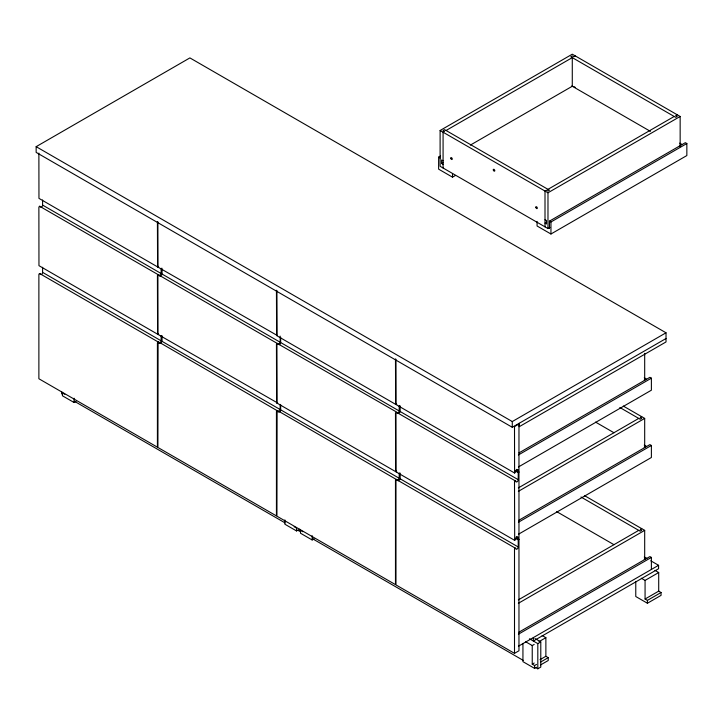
<?xml version="1.0" encoding="UTF-8"?>
<svg xmlns="http://www.w3.org/2000/svg" width="723" height="723" viewBox="0 0 723 723"><rect width="100%" height="100%" fill="white"/><g stroke="black" fill="none" stroke-linecap="round" stroke-linejoin="round"><path stroke-width="1.08" d="M158.473 266.398L157.596 266.904L38.961 198.382L38.879 153.095M158.473 333.692L157.596 334.198L38.961 265.666L38.879 207.23L39.494 206.154L40.099 206.344M396.529 403.841L395.653 404.347L277.017 335.824L276.936 290.538M396.529 471.134L395.653 471.64L277.017 403.109L276.936 344.672L277.56 343.597L278.174 343.958A1.753 1.012 -60 0 0 278.346 344.582M158.689 267.031L157.912 266.787L157.912 221.816M158.689 334.324L157.912 334.08L157.912 275.951L158.527 274.876L159.123 275.065M277.225 335.463L158.093 267.194M277.225 402.756L158.093 334.487M277.722 403.045L277.117 403.208M396.746 404.473L395.969 404.229L395.969 359.259M396.746 471.767L395.969 471.523L395.969 413.393L396.43 412.435L397.189 412.508M666.019 338.518L512.273 427.284L36.15 152.399L36.15 146.67L189.896 57.903L666.019 332.788L666.019 341.952L519.213 426.715L519.213 423.271M549.923 227.447L547.98 228.567L440.108 166.29L440.108 130.492L572.282 54.189L680.153 116.466L680.153 146.661M446.064 130.492L572.282 57.623L572.282 86.254L470.339 145.115M575.255 55.906L573.773 56.765L572.282 55.906L570.799 56.765L675.689 117.325L677.18 116.466L675.689 115.608L677.18 114.749M455.445 175.472L452.508 177.171L438.626 169.155L438.626 157.126L440.578 155.996M443.082 160.849L441.599 159.991L441.599 163.425L443.082 162.567M64.79 394.288L62.44 392.923L62.44 395.788L74.089 402.521L76.042 401.392M547.98 189.336L674.207 116.466M440.108 130.492L547.98 192.77L680.153 116.466M546.498 222.268L545.006 223.127L546.498 223.985L546.498 220.551L545.006 219.693M679.692 145.368L681.644 144.239L679.71 143.127M549.471 228.567L549.471 221.121L685.359 142.666L686.85 143.525L686.85 155.553L550.953 234.008L537.072 225.992L537.072 221.41M549.471 221.121L550.953 221.979L686.85 143.525M284.871 519.918L284.871 524.211L296.529 530.944L298.482 529.814M36.15 146.67L512.273 421.554L666.019 332.788M302.856 531.73L300.497 530.366L300.497 533.231L312.155 539.964L314.098 538.834M644.229 380.018L646.181 378.888L644.256 377.777M518.897 452.95L649.905 377.316L651.387 378.174L651.387 390.203L518.427 466.968M518.427 454.939L651.387 378.174M518.219 471.956L518.969 471.523L518.969 423.994L514.505 426.57L514.586 472.978L515.743 471.956A1.753 1.012 -60 0 1 516.981 469.805A1.753 1.012 -60 0 1 518.219 470.519L518.219 471.956L516.276 470.827M515.309 470.845L518.219 472.526L518.969 472.092L518.969 538.816L518.219 539.241L516.276 538.12M518.346 487.917L638.743 418.409M641.717 416.692L640.226 417.551L641.717 418.409L640.226 419.268L619.837 407.492M518.355 491.351L644.69 418.409L644.69 447.492M644.229 447.311L646.181 446.181L644.256 445.07M518.897 520.244L649.905 444.609L651.387 445.467L651.387 457.496L518.427 534.261M518.427 522.232L651.387 445.467M515.309 538.138L518.219 539.819L518.969 539.385L518.969 650.772L514.505 653.348L395.969 584.916L395.969 480.687L396.593 479.611L397.207 479.973A1.753 1.012 -60 0 0 397.252 480.316M518.346 599.882L638.743 530.366M641.717 528.649L640.226 529.507L641.717 530.366L640.226 531.224L580.985 497.017M518.355 603.307L644.69 530.366L644.69 559.448M644.229 559.268L646.181 558.147M518.897 632.2L649.905 556.565L651.387 557.424L651.387 569.453M518.427 634.188L651.387 557.424M518.427 646.217L658.581 565.305L658.581 568.739L533.348 641.039L533.348 637.605M525.72 641.789L532.236 645.549L534.18 644.428M539.051 641.608L545.874 637.677L545.874 656.285L540.027 659.665M645.07 580.406L658.707 572.535L658.707 591.143L645.07 599.024L645.07 580.406L641.346 578.255M529.444 638.78L537.813 643.615L540.786 641.897L540.786 667.094L537.813 668.811L535.86 667.691M532.236 645.549L532.236 664.166L534.18 663.036M532.236 664.166L534.586 665.522L536.538 664.401M540.433 662.151L548.233 657.65L548.233 660.515L540.433 665.006M645.07 599.024L647.419 600.379L661.057 592.508L661.057 595.372L647.419 603.244L635.77 596.511L635.77 581.482M522.937 643.398L522.937 661.653L534.586 668.386L536.538 667.257M396.15 471.929L514.686 540.361L515.743 539.241A1.753 1.012 -60 0 1 516.981 537.099A1.753 1.012 -60 0 1 518.219 537.813L518.219 539.241M573.818 86.57L575.219 87.375M571.766 85.956L650.438 131.378M438.626 157.126L440.108 157.985M441.599 163.425L443.082 164.284M623.271 406.046L644.69 418.409M595.553 422.105L614.008 432.761M584.446 495.589L644.69 530.366M516.276 469.399L518.219 470.519M516.05 470.411L518.969 472.092M396.15 404.636L514.686 473.068M42.594 199.973L42.594 205.088L161.13 273.52A1.753 1.012 -60 0 1 159.268 275.834M161.627 268.694L161.627 273.809L280.163 342.241A1.753 1.012 -60 0 1 278.599 344.528M280.66 337.415L280.66 342.53L399.195 410.962A1.753 1.012 -60 0 1 397.632 413.249M399.692 406.136L399.692 411.251L518.219 479.683A1.753 1.012 -60 0 1 516.981 481.834A1.753 1.012 -60 0 1 515.743 481.12L397.207 412.679M158.698 275.3A1.753 1.012 -60 0 1 158.653 274.948L40.117 206.516A1.753 1.012 -60 0 0 40.28 207.139M159.15 275.237L277.686 343.669A1.753 1.012 -60 0 0 278.048 344.473M278.174 343.958L396.629 412.083L395.472 413.113L395.653 471.64M644.256 557.026L646.859 558.536M650.763 560.795L658.581 565.305M556.701 511.64L614.008 544.717M654.984 570.384L658.707 572.535M658.707 591.143L661.057 592.508M516.276 536.692L518.219 537.813M517.026 538.264L518.969 539.385M42.594 267.266L42.594 272.372L161.13 340.813A1.753 1.012 -60 0 1 159.575 343.091M161.627 335.987L161.627 341.093L280.163 409.534A1.753 1.012 -60 0 1 278.599 411.812M280.66 404.708L280.66 409.814L399.195 478.255A1.753 1.012 -60 0 1 397.957 480.397M399.692 473.429L399.692 478.536L518.219 546.977A1.753 1.012 -60 0 1 516.981 549.119A1.753 1.012 -60 0 1 515.743 548.405L397.207 479.973M159.015 343.045A1.753 1.012 -60 0 1 158.653 342.241L40.117 273.809A1.753 1.012 -60 0 0 40.28 274.424M277.686 410.962L277.063 410.61L276.439 411.676L276.439 515.906L157.912 447.474L158.093 342.63L158.97 342.124L277.686 410.962A1.753 1.012 -60 0 0 278.048 411.767M396.71 479.683L396.096 479.331L395.472 480.397L395.472 584.627L276.936 516.195L277.117 411.351L277.994 410.845L396.71 479.683A1.753 1.012 -60 0 0 397.081 480.488M542.151 635.526L545.874 637.677M534.939 638.517L540.786 641.897M545.874 656.285L548.233 657.65M294.171 526.715L296.529 528.079L296.529 530.944M74.379 401.247L285.115 522.919M297.804 530.248L299.756 531.369L299.756 529.182M312.435 538.698L523.181 660.361M395.653 404.347L395.472 358.97M514.686 540.361L514.505 481.834L515.119 480.759L515.743 481.12M276.629 335.626L276.439 290.248M157.596 266.904L157.415 221.527M276.629 402.919L276.439 344.392L277.063 343.317L277.686 343.669M157.596 334.198L157.415 275.671L158.03 274.595L158.653 274.948M40.099 273.637L39.34 273.565L38.879 274.523L38.879 378.753L157.415 447.185L157.415 342.955L158.03 341.889L158.653 342.241M515.743 548.405L515.119 548.052L514.505 549.119L514.505 653.348M647.419 600.379L647.419 603.244M644.69 353.357L644.69 380.199M550.953 221.979L550.953 234.008M547.98 192.77L547.98 228.567M545.006 226.85L545.006 191.053L546.498 190.194L547.98 191.053L549.471 190.194L444.573 129.634L443.082 130.492L444.573 131.351L443.082 132.21L443.082 168.007M537.813 643.615L537.813 668.811M534.586 665.522L534.586 668.386M518.219 472.526L518.219 479.683M518.219 539.819L518.219 546.977M512.273 421.554L512.273 427.284M452.508 173.502L452.508 177.171M399.936 405.603L399.936 412.273M399.936 472.914L399.936 479.665M399.195 405.847L399.195 410.962M399.195 473.14L399.195 478.255M312.155 535.671L312.155 539.964M280.163 336.105L280.163 342.241M280.163 404.419L280.163 409.534M161.88 268.152L161.88 274.83M161.88 335.472L161.88 341.102M161.13 268.405L161.13 273.52M161.13 335.698L161.13 340.813M74.089 398.219L74.089 402.521M61.69 391.739L61.69 393.927M280.66 342.53A1.753 1.012 -60 0 1 279.421 344.672M280.66 409.814A1.753 1.012 -60 0 1 279.421 411.965M278.346 411.866A1.753 1.012 -60 0 1 278.174 411.251M399.692 411.251A1.753 1.012 -60 0 1 398.129 413.529M397.379 413.303A1.753 1.012 -60 0 1 397.252 413.023M399.692 478.536A1.753 1.012 -60 0 1 398.129 480.822M42.594 205.088A1.753 1.012 -60 0 1 41.356 207.23M42.594 272.372A1.753 1.012 -60 0 1 41.681 274.288M161.627 273.809A1.753 1.012 -60 0 1 160.063 276.087M161.627 341.093A1.753 1.012 -60 0 1 160.063 343.38M159.313 343.145A1.753 1.012 -60 0 1 159.15 342.53M450.781 158.283A1.048 0.606 60 0 0 451.992 159.494A1.048 0.606 60 0 0 451.776 157.903A1.048 0.606 60 0 0 450.781 158.283M535.833 207.266A1.048 0.606 60 0 0 536.972 208.622A1.048 0.606 60 0 0 536.918 207.103A1.048 0.606 60 0 0 535.833 207.266M493.312 169.95A1.048 0.606 60 0 0 494.523 171.161A1.048 0.606 60 0 0 494.306 169.571A1.048 0.606 60 0 0 493.312 169.95"/></g></svg>
